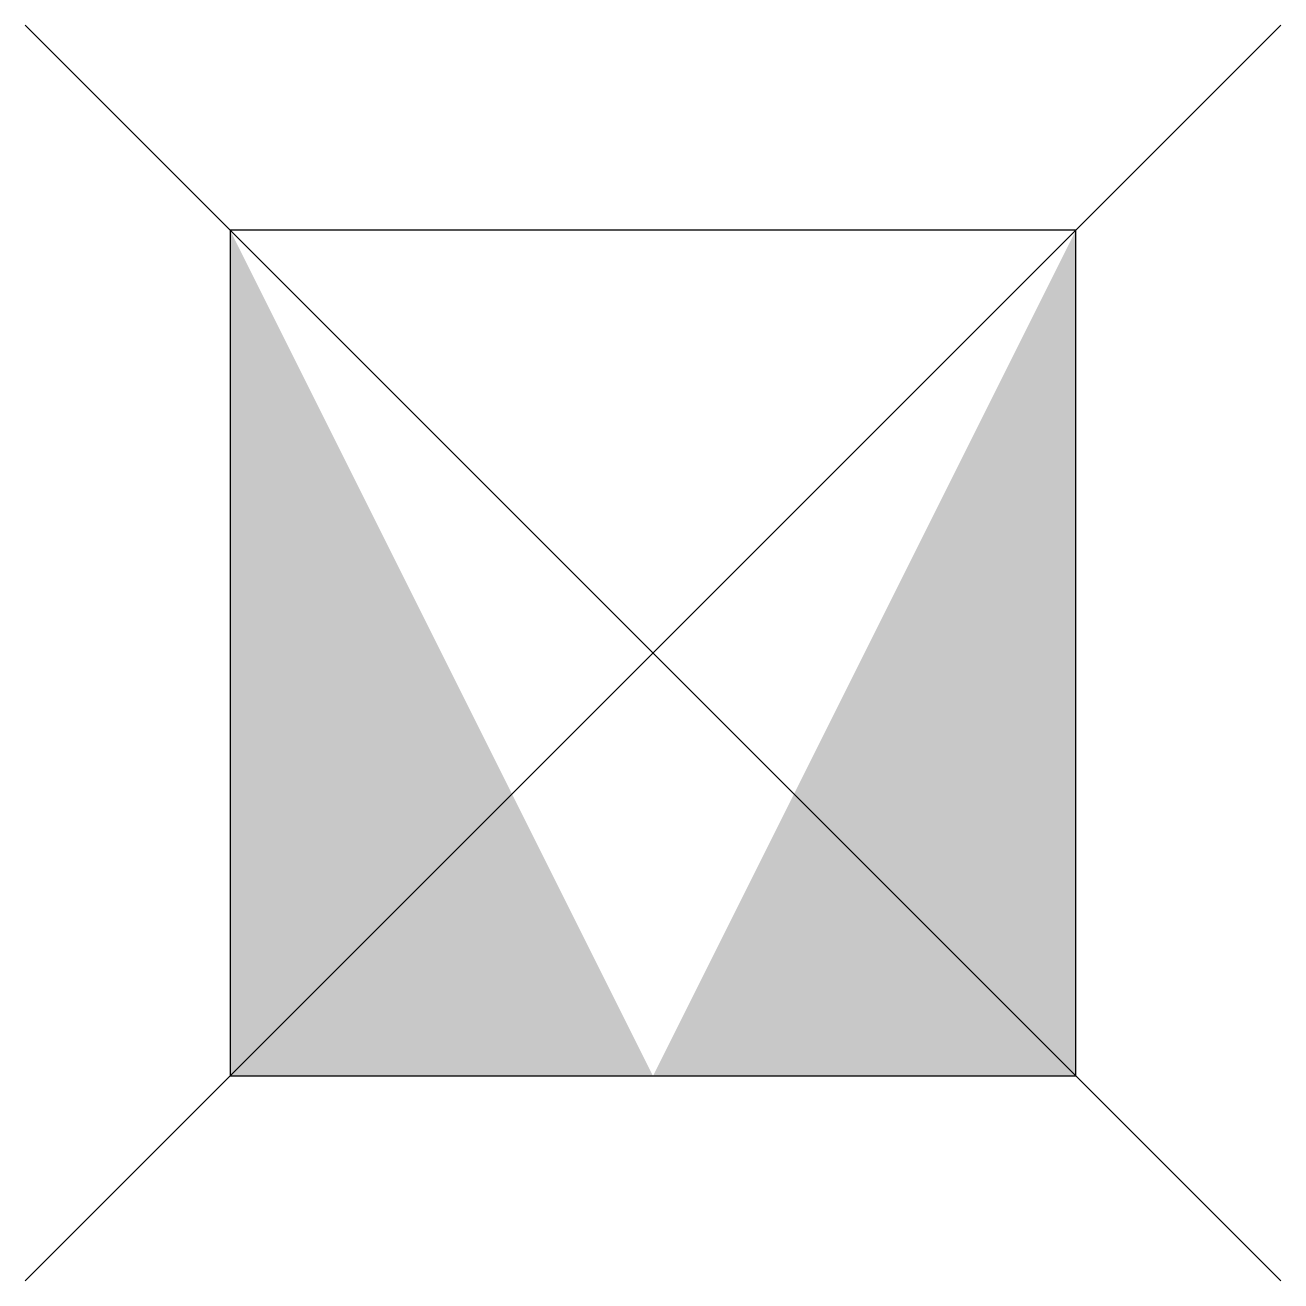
# Model space of a CAD drawing. Header units: metres. Extents: x -0.371 to 0.371, y -0.621 to 0.121.
import ezdxf

# ---------------------------------------------------------------- set-up
doc = ezdxf.new("R2010")
doc.units = ezdxf.units.M
doc.header["$MEASUREMENT"] = 0

msp = doc.modelspace()

# ---------------------------------------------------------------- hatches: boundary and pattern name
h = msp.add_hatch(color=253)
h.paths.add_polyline_path([(-0.25, -0.5), (-0.25, 0), (0, -0.5)])
h.paths.add_polyline_path([(0, -0.5), (0.25, 0), (0.25, -0.5)])

# ---------------------------------------------------------------- linework, layer by layer
at = {"ltscale": 0.001, "flags": 128}
for points in [[(0.37123, 0.12123), (-0.37123, -0.62123)], [(0.37123, -0.62123), (-0.37123, 0.12123)]]:
    msp.add_lwpolyline(points, dxfattribs=at)
msp.add_3dface([(-0.25, -0.5), (0.25, -0.5), (0.25, 0), (-0.25, 0)])

doc.saveas('drawing.dxf')
